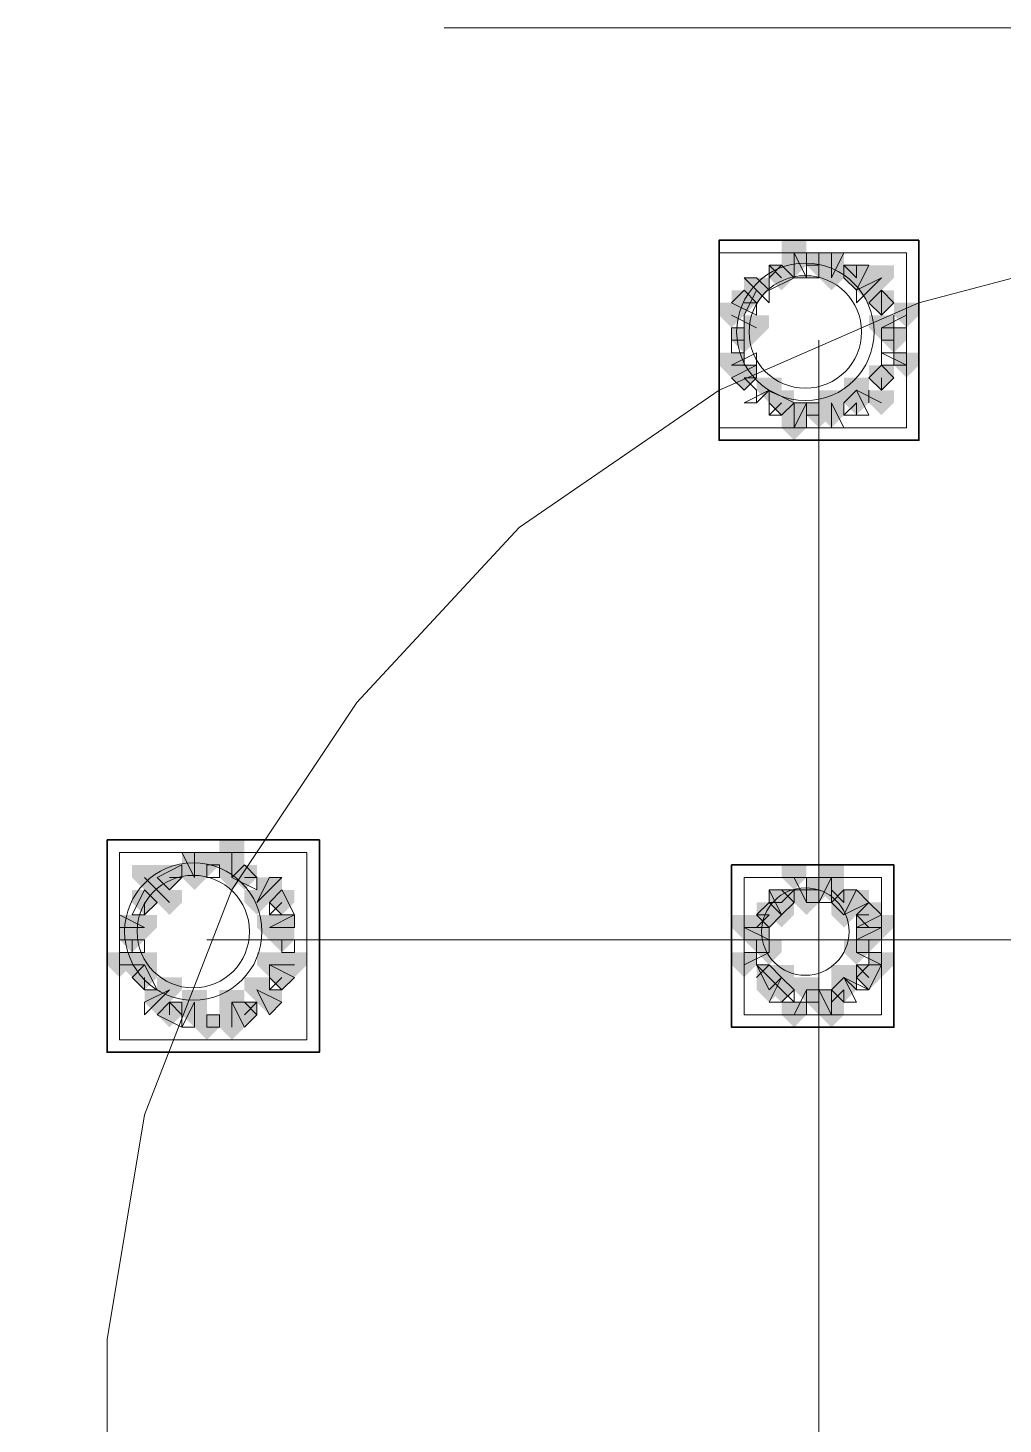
# Model space of a CAD drawing. Header units: millimetres. Extents: x 2315 to 4619, y 1334 to 1897.
# Drawn here: x 3731.68 to 3736.45, y 1554.84 to 1561.67 of the extents above; entities that cross this region are included whole.
import ezdxf

# ---------------------------------------------------------------- set-up
doc = ezdxf.new("R2010")
doc.units = ezdxf.units.MM
doc.linetypes.add('PDF_IMPORT', pattern=[1, 0.8, -0.2])
for name, color, linetype, true_color in [('PDF_10', 7, 'Continuous', 0x00b85c), ('PDF_AXIS', 7, 'Continuous', 0x00b85c), ('PDF_柱构件', 7, 'Continuous', 0x00b85c), ('PDF_转运站初步方案', 7, 'Continuous', 0x00b85c)]:
    doc.layers.add(name, color=color, linetype=linetype, true_color=true_color)
doc.layers.add('PDF_中心线层', color=1, linetype='Continuous')
doc.layers.add('PDF_粗实线层', color=7, linetype='Continuous')

msp = doc.modelspace()

# ---------------------------------------------------------------- hatches: boundary and pattern name
at = {"layer": 'PDF_10', "transparency": 33554559}
for points in [[(3735.5478, 1560.5703), (3735.4867, 1560.5703), (3735.4867, 1560.5093), (3735.5478, 1560.4482), (3735.6089, 1560.5093), (3735.6089, 1560.5703)], [(3735.5478, 1560.5703), (3735.4867, 1560.5703), (3735.4867, 1560.5093), (3735.5478, 1560.4482), (3735.6089, 1560.5093), (3735.6089, 1560.5703)], [(3735.3646, 1560.5093), (3735.3035, 1560.5093), (3735.3035, 1560.4482), (3735.3646, 1560.3871), (3735.4257, 1560.4482), (3735.4257, 1560.5093)], [(3735.3646, 1560.5093), (3735.3035, 1560.5093), (3735.3035, 1560.4482), (3735.3646, 1560.3871), (3735.4257, 1560.4482), (3735.4257, 1560.5093)], [(3735.7311, 1560.5093), (3735.67, 1560.5093), (3735.67, 1560.4482), (3735.7311, 1560.3871), (3735.7921, 1560.4482), (3735.7921, 1560.5093)], [(3735.7311, 1560.5093), (3735.67, 1560.5093), (3735.67, 1560.4482), (3735.7311, 1560.3871), (3735.7921, 1560.4482), (3735.7921, 1560.5093)], [(3735.1813, 1560.3871), (3735.1202, 1560.3871), (3735.1202, 1560.326), (3735.1813, 1560.2649), (3735.2424, 1560.326), (3735.2424, 1560.3871)], [(3735.1813, 1560.3871), (3735.1202, 1560.3871), (3735.1202, 1560.326), (3735.1813, 1560.2649), (3735.2424, 1560.326), (3735.2424, 1560.3871)], [(3735.8532, 1560.3871), (3735.7921, 1560.3871), (3735.7921, 1560.326), (3735.8532, 1560.2649), (3735.9143, 1560.326), (3735.9143, 1560.3871)], [(3735.8532, 1560.3871), (3735.7921, 1560.3871), (3735.7921, 1560.326), (3735.8532, 1560.2649), (3735.9143, 1560.326), (3735.9143, 1560.3871)], [(3735.8532, 1560.3871), (3735.7921, 1560.3871), (3735.7921, 1560.326), (3735.8532, 1560.2649), (3735.9143, 1560.326), (3735.9143, 1560.3871)], [(3735.1813, 1560.2039), (3735.1202, 1560.2039), (3735.1202, 1560.1428), (3735.1813, 1560.0817), (3735.2424, 1560.1428), (3735.2424, 1560.2039)], [(3735.1813, 1560.2039), (3735.1202, 1560.2039), (3735.1202, 1560.1428), (3735.1813, 1560.0817), (3735.2424, 1560.1428), (3735.2424, 1560.2039)], [(3735.9143, 1560.2039), (3735.8532, 1560.2039), (3735.8532, 1560.1428), (3735.9143, 1560.0817), (3735.9754, 1560.1428), (3735.9754, 1560.2039)], [(3735.9143, 1560.2039), (3735.8532, 1560.2039), (3735.8532, 1560.1428), (3735.9143, 1560.0817), (3735.9754, 1560.1428), (3735.9754, 1560.2039)], [(3735.1813, 1560.0206), (3735.1202, 1560.0206), (3735.1202, 1559.9595), (3735.1813, 1559.8985), (3735.2424, 1559.9595), (3735.2424, 1560.0206)], [(3735.1813, 1560.0206), (3735.1202, 1560.0206), (3735.1202, 1559.9595), (3735.1813, 1559.8985), (3735.2424, 1559.9595), (3735.2424, 1560.0206)], [(3735.8532, 1560.0206), (3735.7921, 1560.0206), (3735.7921, 1559.9595), (3735.8532, 1559.8985), (3735.9143, 1559.9595), (3735.9143, 1560.0206)], [(3735.8532, 1560.0206), (3735.7921, 1560.0206), (3735.7921, 1559.9595), (3735.8532, 1559.8985), (3735.9143, 1559.9595), (3735.9143, 1560.0206)], [(3735.8532, 1560.0206), (3735.7921, 1560.0206), (3735.7921, 1559.9595), (3735.8532, 1559.8985), (3735.9143, 1559.9595), (3735.9143, 1560.0206)], [(3735.3646, 1559.8985), (3735.3035, 1559.8985), (3735.3035, 1559.8374), (3735.3646, 1559.7763), (3735.4257, 1559.8374), (3735.4257, 1559.8985)], [(3735.3646, 1559.8985), (3735.3035, 1559.8985), (3735.3035, 1559.8374), (3735.3646, 1559.7763), (3735.4257, 1559.8374), (3735.4257, 1559.8985)], [(3735.5478, 1559.8374), (3735.4867, 1559.8374), (3735.4867, 1559.7763), (3735.5478, 1559.7152), (3735.6089, 1559.7763), (3735.6089, 1559.8374)], [(3735.5478, 1559.8374), (3735.4867, 1559.8374), (3735.4867, 1559.7763), (3735.5478, 1559.7152), (3735.6089, 1559.7763), (3735.6089, 1559.8374)], [(3735.7311, 1559.8985), (3735.67, 1559.8985), (3735.67, 1559.8374), (3735.7311, 1559.7763), (3735.7921, 1559.8374), (3735.7921, 1559.8985)], [(3735.7311, 1559.8985), (3735.67, 1559.8985), (3735.67, 1559.8374), (3735.7311, 1559.7763), (3735.7921, 1559.8374), (3735.7921, 1559.8985)], [(3732.5548, 1557.6385), (3732.4938, 1557.6385), (3732.4938, 1557.5774), (3732.5548, 1557.5163), (3732.6159, 1557.5774), (3732.6159, 1557.6385)], [(3732.5548, 1557.6385), (3732.4938, 1557.6385), (3732.4938, 1557.5774), (3732.5548, 1557.5163), (3732.6159, 1557.5774), (3732.6159, 1557.6385)], [(3732.3716, 1557.5774), (3732.3105, 1557.5774), (3732.3105, 1557.5163), (3732.3716, 1557.4552), (3732.4327, 1557.5163), (3732.4327, 1557.5774)], [(3732.3716, 1557.5774), (3732.3105, 1557.5774), (3732.3105, 1557.5163), (3732.3716, 1557.4552), (3732.4327, 1557.5163), (3732.4327, 1557.5774)], [(3732.3716, 1557.5774), (3732.3105, 1557.5774), (3732.3105, 1557.5163), (3732.3716, 1557.4552), (3732.4327, 1557.5163), (3732.4327, 1557.5774)], [(3732.7381, 1557.5774), (3732.677, 1557.5774), (3732.677, 1557.5163), (3732.7381, 1557.4552), (3732.7992, 1557.5163), (3732.7992, 1557.5774)], [(3732.7381, 1557.5774), (3732.677, 1557.5774), (3732.677, 1557.5163), (3732.7381, 1557.4552), (3732.7992, 1557.5163), (3732.7992, 1557.5774)], [(3735.5478, 1557.5163), (3735.4867, 1557.5163), (3735.4867, 1557.4552), (3735.5478, 1557.3941), (3735.6089, 1557.4552), (3735.6089, 1557.5163)], [(3735.5478, 1557.5163), (3735.4867, 1557.5163), (3735.4867, 1557.4552), (3735.5478, 1557.3941), (3735.6089, 1557.4552), (3735.6089, 1557.5163)], [(3732.2494, 1557.4552), (3732.1884, 1557.4552), (3732.1884, 1557.3941), (3732.2494, 1557.333), (3732.3105, 1557.3941), (3732.3105, 1557.4552)], [(3732.2494, 1557.4552), (3732.1884, 1557.4552), (3732.1884, 1557.3941), (3732.2494, 1557.333), (3732.3105, 1557.3941), (3732.3105, 1557.4552)], [(3732.9213, 1557.4552), (3732.8602, 1557.4552), (3732.8602, 1557.3941), (3732.9213, 1557.333), (3732.9824, 1557.3941), (3732.9824, 1557.4552)], [(3732.9213, 1557.4552), (3732.8602, 1557.4552), (3732.8602, 1557.3941), (3732.9213, 1557.333), (3732.9824, 1557.3941), (3732.9824, 1557.4552)], [(3735.3646, 1557.4552), (3735.3035, 1557.4552), (3735.3035, 1557.3941), (3735.3646, 1557.333), (3735.4257, 1557.3941), (3735.4257, 1557.4552)], [(3735.3646, 1557.4552), (3735.3035, 1557.4552), (3735.3035, 1557.3941), (3735.3646, 1557.333), (3735.4257, 1557.3941), (3735.4257, 1557.4552)], [(3735.67, 1557.4552), (3735.6089, 1557.4552), (3735.6089, 1557.3941), (3735.67, 1557.333), (3735.7311, 1557.3941), (3735.7311, 1557.4552)], [(3735.67, 1557.4552), (3735.6089, 1557.4552), (3735.6089, 1557.3941), (3735.67, 1557.333), (3735.7311, 1557.3941), (3735.7311, 1557.4552)], [(3735.3035, 1557.3941), (3735.2424, 1557.3941), (3735.2424, 1557.333), (3735.3035, 1557.272), (3735.3646, 1557.333), (3735.3646, 1557.3941)], [(3735.3035, 1557.3941), (3735.2424, 1557.3941), (3735.2424, 1557.333), (3735.3035, 1557.272), (3735.3646, 1557.333), (3735.3646, 1557.3941)], [(3735.7921, 1557.3941), (3735.7311, 1557.3941), (3735.7311, 1557.333), (3735.7921, 1557.272), (3735.8532, 1557.333), (3735.8532, 1557.3941)], [(3735.7921, 1557.3941), (3735.7311, 1557.3941), (3735.7311, 1557.333), (3735.7921, 1557.272), (3735.8532, 1557.333), (3735.8532, 1557.3941)], [(3732.1884, 1557.272), (3732.1273, 1557.272), (3732.1273, 1557.2109), (3732.1884, 1557.1498), (3732.2494, 1557.2109), (3732.2494, 1557.272)], [(3732.1884, 1557.272), (3732.1273, 1557.272), (3732.1273, 1557.2109), (3732.1884, 1557.1498), (3732.2494, 1557.2109), (3732.2494, 1557.272)], [(3732.9213, 1557.272), (3732.8602, 1557.272), (3732.8602, 1557.2109), (3732.9213, 1557.1498), (3732.9824, 1557.2109), (3732.9824, 1557.272)], [(3732.9213, 1557.272), (3732.8602, 1557.272), (3732.8602, 1557.2109), (3732.9213, 1557.1498), (3732.9824, 1557.2109), (3732.9824, 1557.272)], [(3735.2424, 1557.272), (3735.1813, 1557.272), (3735.1813, 1557.2109), (3735.2424, 1557.1498), (3735.3035, 1557.2109), (3735.3035, 1557.272)], [(3735.2424, 1557.272), (3735.1813, 1557.272), (3735.1813, 1557.2109), (3735.2424, 1557.1498), (3735.3035, 1557.2109), (3735.3035, 1557.272)], [(3735.7921, 1557.272), (3735.7311, 1557.272), (3735.7311, 1557.2109), (3735.7921, 1557.1498), (3735.8532, 1557.2109), (3735.8532, 1557.272)], [(3735.7921, 1557.272), (3735.7311, 1557.272), (3735.7311, 1557.2109), (3735.7921, 1557.1498), (3735.8532, 1557.2109), (3735.8532, 1557.272)], [(3732.2494, 1557.0887), (3732.1884, 1557.0887), (3732.1884, 1557.0276), (3732.2494, 1556.9666), (3732.3105, 1557.0276), (3732.3105, 1557.0887)], [(3732.2494, 1557.0887), (3732.1884, 1557.0887), (3732.1884, 1557.0276), (3732.2494, 1556.9666), (3732.3105, 1557.0276), (3732.3105, 1557.0887)], [(3732.9213, 1557.0887), (3732.8602, 1557.0887), (3732.8602, 1557.0276), (3732.9213, 1556.9666), (3732.9824, 1557.0276), (3732.9824, 1557.0887)], [(3732.9213, 1557.0887), (3732.8602, 1557.0887), (3732.8602, 1557.0276), (3732.9213, 1556.9666), (3732.9824, 1557.0276), (3732.9824, 1557.0887)], [(3735.3035, 1557.0887), (3735.2424, 1557.0887), (3735.2424, 1557.0276), (3735.3035, 1556.9666), (3735.3646, 1557.0276), (3735.3646, 1557.0887)], [(3735.3035, 1557.0887), (3735.2424, 1557.0887), (3735.2424, 1557.0276), (3735.3035, 1556.9666), (3735.3646, 1557.0276), (3735.3646, 1557.0887)], [(3735.7921, 1557.0887), (3735.7311, 1557.0887), (3735.7311, 1557.0276), (3735.7921, 1556.9666), (3735.8532, 1557.0276), (3735.8532, 1557.0887)], [(3735.7921, 1557.0887), (3735.7311, 1557.0887), (3735.7311, 1557.0276), (3735.7921, 1556.9666), (3735.8532, 1557.0276), (3735.8532, 1557.0887)], [(3735.3646, 1557.0276), (3735.3035, 1557.0276), (3735.3035, 1556.9666), (3735.3646, 1556.9055), (3735.4257, 1556.9666), (3735.4257, 1557.0276)], [(3735.3646, 1557.0276), (3735.3035, 1557.0276), (3735.3035, 1556.9666), (3735.3646, 1556.9055), (3735.4257, 1556.9666), (3735.4257, 1557.0276)], [(3735.5478, 1556.9666), (3735.4867, 1556.9666), (3735.4867, 1556.9055), (3735.5478, 1556.8444), (3735.6089, 1556.9055), (3735.6089, 1556.9666)], [(3735.5478, 1556.9666), (3735.4867, 1556.9666), (3735.4867, 1556.9055), (3735.5478, 1556.8444), (3735.6089, 1556.9055), (3735.6089, 1556.9666)], [(3735.67, 1557.0276), (3735.6089, 1557.0276), (3735.6089, 1556.9666), (3735.67, 1556.9055), (3735.7311, 1556.9666), (3735.7311, 1557.0276)], [(3735.67, 1557.0276), (3735.6089, 1557.0276), (3735.6089, 1556.9666), (3735.67, 1556.9055), (3735.7311, 1556.9666), (3735.7311, 1557.0276)], [(3732.3716, 1556.9055), (3732.3105, 1556.9055), (3732.3105, 1556.8444), (3732.3716, 1556.7833), (3732.4327, 1556.8444), (3732.4327, 1556.9055)], [(3732.3716, 1556.9055), (3732.3105, 1556.9055), (3732.3105, 1556.8444), (3732.3716, 1556.7833), (3732.4327, 1556.8444), (3732.4327, 1556.9055)], [(3732.7381, 1556.9055), (3732.677, 1556.9055), (3732.677, 1556.8444), (3732.7381, 1556.7833), (3732.7992, 1556.8444), (3732.7992, 1556.9055)], [(3732.7381, 1556.9055), (3732.677, 1556.9055), (3732.677, 1556.8444), (3732.7381, 1556.7833), (3732.7992, 1556.8444), (3732.7992, 1556.9055)], [(3732.5548, 1556.8444), (3732.4938, 1556.8444), (3732.4938, 1556.7833), (3732.5548, 1556.7222), (3732.6159, 1556.7833), (3732.6159, 1556.8444)], [(3732.5548, 1556.8444), (3732.4938, 1556.8444), (3732.4938, 1556.7833), (3732.5548, 1556.7222), (3732.6159, 1556.7833), (3732.6159, 1556.8444)]]:
    msp.add_hatch(color=6, dxfattribs=at).paths.add_polyline_path(points)
at = {"layer": 'PDF_柱构件', "transparency": 33554559}
for points in [[(3735.4257, 1560.6314), (3735.3646, 1560.6314), (3735.3646, 1560.5703), (3735.4257, 1560.5093), (3735.4867, 1560.5703), (3735.4867, 1560.6314)], [(3735.4257, 1560.5703), (3735.3646, 1560.5703), (3735.3646, 1560.5093), (3735.4257, 1560.4482), (3735.4867, 1560.5093), (3735.4867, 1560.5703)], [(3735.6089, 1560.5703), (3735.5478, 1560.5703), (3735.5478, 1560.5093), (3735.6089, 1560.4482), (3735.67, 1560.5093), (3735.67, 1560.5703)], [(3735.2424, 1560.4482), (3735.1813, 1560.4482), (3735.1813, 1560.3871), (3735.2424, 1560.326), (3735.3035, 1560.3871), (3735.3035, 1560.4482)], [(3735.6089, 1560.5093), (3735.5478, 1560.5093), (3735.5478, 1560.4482), (3735.6089, 1560.3871), (3735.67, 1560.4482), (3735.67, 1560.5093)], [(3735.7921, 1560.4482), (3735.7311, 1560.4482), (3735.7311, 1560.3871), (3735.7921, 1560.326), (3735.8532, 1560.3871), (3735.8532, 1560.4482)], [(3735.8532, 1560.5093), (3735.7921, 1560.5093), (3735.7921, 1560.4482), (3735.8532, 1560.3871), (3735.9143, 1560.4482), (3735.9143, 1560.5093)], [(3735.1202, 1560.326), (3735.0592, 1560.326), (3735.0592, 1560.2649), (3735.1202, 1560.2039), (3735.1813, 1560.2649), (3735.1813, 1560.326)], [(3735.9754, 1560.326), (3735.9143, 1560.326), (3735.9143, 1560.2649), (3735.9754, 1560.2039), (3736.0365, 1560.2649), (3736.0365, 1560.326)], [(3735.2424, 1560.2649), (3735.1813, 1560.2649), (3735.1813, 1560.2039), (3735.2424, 1560.1428), (3735.3035, 1560.2039), (3735.3035, 1560.2649)], [(3735.8532, 1560.2649), (3735.7921, 1560.2649), (3735.7921, 1560.2039), (3735.8532, 1560.1428), (3735.9143, 1560.2039), (3735.9143, 1560.2649)], [(3735.1202, 1560.0817), (3735.0592, 1560.0817), (3735.0592, 1560.0206), (3735.1202, 1559.9595), (3735.1813, 1560.0206), (3735.1813, 1560.0817)], [(3735.9754, 1560.0817), (3735.9143, 1560.0817), (3735.9143, 1560.0206), (3735.9754, 1559.9595), (3736.0365, 1560.0206), (3736.0365, 1560.0817)], [(3735.3035, 1559.9595), (3735.2424, 1559.9595), (3735.2424, 1559.8985), (3735.3035, 1559.8374), (3735.3646, 1559.8985), (3735.3646, 1559.9595)], [(3735.7311, 1559.9595), (3735.67, 1559.9595), (3735.67, 1559.8985), (3735.7311, 1559.8374), (3735.7921, 1559.8985), (3735.7921, 1559.9595)], [(3735.4257, 1559.8374), (3735.3646, 1559.8374), (3735.3646, 1559.7763), (3735.4257, 1559.7152), (3735.4867, 1559.7763), (3735.4867, 1559.8374)], [(3735.6089, 1559.8985), (3735.5478, 1559.8985), (3735.5478, 1559.8374), (3735.6089, 1559.7763), (3735.67, 1559.8374), (3735.67, 1559.8985)], [(3735.6089, 1559.8374), (3735.5478, 1559.8374), (3735.5478, 1559.7763), (3735.6089, 1559.7152), (3735.67, 1559.7763), (3735.67, 1559.8374)], [(3735.8532, 1559.8985), (3735.7921, 1559.8985), (3735.7921, 1559.8374), (3735.8532, 1559.7763), (3735.9143, 1559.8374), (3735.9143, 1559.8985)], [(3735.4257, 1559.7763), (3735.3646, 1559.7763), (3735.3646, 1559.7152), (3735.4257, 1559.6541), (3735.4867, 1559.7152), (3735.4867, 1559.7763)], [(3732.677, 1557.6995), (3732.6159, 1557.6995), (3732.6159, 1557.6385), (3732.677, 1557.5774), (3732.7381, 1557.6385), (3732.7381, 1557.6995)], [(3732.4938, 1557.6385), (3732.4327, 1557.6385), (3732.4327, 1557.5774), (3732.4938, 1557.5163), (3732.5548, 1557.5774), (3732.5548, 1557.6385)], [(3732.677, 1557.6385), (3732.6159, 1557.6385), (3732.6159, 1557.5774), (3732.677, 1557.5163), (3732.7381, 1557.5774), (3732.7381, 1557.6385)], [(3732.2494, 1557.5774), (3732.1884, 1557.5774), (3732.1884, 1557.5163), (3732.2494, 1557.4552), (3732.3105, 1557.5163), (3732.3105, 1557.5774)], [(3732.3105, 1557.5163), (3732.2494, 1557.5163), (3732.2494, 1557.4552), (3732.3105, 1557.3941), (3732.3716, 1557.4552), (3732.3716, 1557.5163)], [(3732.4938, 1557.5774), (3732.4327, 1557.5774), (3732.4327, 1557.5163), (3732.4938, 1557.4552), (3732.5548, 1557.5163), (3732.5548, 1557.5774)], [(3732.677, 1557.5774), (3732.6159, 1557.5774), (3732.6159, 1557.5163), (3732.677, 1557.4552), (3732.7381, 1557.5163), (3732.7381, 1557.5774)], [(3732.8602, 1557.5163), (3732.7992, 1557.5163), (3732.7992, 1557.4552), (3732.8602, 1557.3941), (3732.9213, 1557.4552), (3732.9213, 1557.5163)], [(3735.4257, 1557.5774), (3735.3646, 1557.5774), (3735.3646, 1557.5163), (3735.4257, 1557.4552), (3735.4867, 1557.5163), (3735.4867, 1557.5774)], [(3735.6089, 1557.5774), (3735.5478, 1557.5774), (3735.5478, 1557.5163), (3735.6089, 1557.4552), (3735.67, 1557.5163), (3735.67, 1557.5774)], [(3735.6089, 1557.5163), (3735.5478, 1557.5163), (3735.5478, 1557.4552), (3735.6089, 1557.3941), (3735.67, 1557.4552), (3735.67, 1557.5163)], [(3732.3716, 1557.4552), (3732.3105, 1557.4552), (3732.3105, 1557.3941), (3732.3716, 1557.333), (3732.4327, 1557.3941), (3732.4327, 1557.4552)], [(3732.7992, 1557.4552), (3732.7381, 1557.4552), (3732.7381, 1557.3941), (3732.7992, 1557.333), (3732.8602, 1557.3941), (3732.8602, 1557.4552)], [(3735.4867, 1557.4552), (3735.4257, 1557.4552), (3735.4257, 1557.3941), (3735.4867, 1557.333), (3735.5478, 1557.3941), (3735.5478, 1557.4552)], [(3735.7311, 1557.4552), (3735.67, 1557.4552), (3735.67, 1557.3941), (3735.7311, 1557.333), (3735.7921, 1557.3941), (3735.7921, 1557.4552)], [(3735.3646, 1557.3941), (3735.3035, 1557.3941), (3735.3035, 1557.333), (3735.3646, 1557.272), (3735.4257, 1557.333), (3735.4257, 1557.3941)], [(3735.67, 1557.3941), (3735.6089, 1557.3941), (3735.6089, 1557.333), (3735.67, 1557.272), (3735.7311, 1557.333), (3735.7311, 1557.3941)], [(3732.1884, 1557.333), (3732.1273, 1557.333), (3732.1273, 1557.272), (3732.1884, 1557.2109), (3732.2494, 1557.272), (3732.2494, 1557.333)], [(3732.2494, 1557.333), (3732.1884, 1557.333), (3732.1884, 1557.272), (3732.2494, 1557.2109), (3732.3105, 1557.272), (3732.3105, 1557.333)], [(3732.8602, 1557.333), (3732.7992, 1557.333), (3732.7992, 1557.272), (3732.8602, 1557.2109), (3732.9213, 1557.272), (3732.9213, 1557.333)], [(3732.9213, 1557.333), (3732.8602, 1557.333), (3732.8602, 1557.272), (3732.9213, 1557.2109), (3732.9824, 1557.272), (3732.9824, 1557.333)], [(3735.1813, 1557.333), (3735.1202, 1557.333), (3735.1202, 1557.272), (3735.1813, 1557.2109), (3735.2424, 1557.272), (3735.2424, 1557.333)], [(3735.2424, 1557.333), (3735.1813, 1557.333), (3735.1813, 1557.272), (3735.2424, 1557.2109), (3735.3035, 1557.272), (3735.3035, 1557.333)], [(3735.7921, 1557.333), (3735.7311, 1557.333), (3735.7311, 1557.272), (3735.7921, 1557.2109), (3735.8532, 1557.272), (3735.8532, 1557.333)], [(3735.8532, 1557.333), (3735.7921, 1557.333), (3735.7921, 1557.272), (3735.8532, 1557.2109), (3735.9143, 1557.272), (3735.9143, 1557.333)], [(3735.3035, 1557.2109), (3735.2424, 1557.2109), (3735.2424, 1557.1498), (3735.3035, 1557.0887), (3735.3646, 1557.1498), (3735.3646, 1557.2109)], [(3735.7311, 1557.2109), (3735.67, 1557.2109), (3735.67, 1557.1498), (3735.7311, 1557.0887), (3735.7921, 1557.1498), (3735.7921, 1557.2109)], [(3732.1273, 1557.1498), (3732.0662, 1557.1498), (3732.0662, 1557.0887), (3732.1273, 1557.0276), (3732.1884, 1557.0887), (3732.1884, 1557.1498)], [(3732.1884, 1557.1498), (3732.1273, 1557.1498), (3732.1273, 1557.0887), (3732.1884, 1557.0276), (3732.2494, 1557.0887), (3732.2494, 1557.1498)], [(3732.2494, 1557.1498), (3732.1884, 1557.1498), (3732.1884, 1557.0887), (3732.2494, 1557.0276), (3732.3105, 1557.0887), (3732.3105, 1557.1498)], [(3732.8602, 1557.1498), (3732.7992, 1557.1498), (3732.7992, 1557.0887), (3732.8602, 1557.0276), (3732.9213, 1557.0887), (3732.9213, 1557.1498)], [(3732.9213, 1557.1498), (3732.8602, 1557.1498), (3732.8602, 1557.0887), (3732.9213, 1557.0276), (3732.9824, 1557.0887), (3732.9824, 1557.1498)], [(3732.9824, 1557.1498), (3732.9213, 1557.1498), (3732.9213, 1557.0887), (3732.9824, 1557.0276), (3733.0435, 1557.0887), (3733.0435, 1557.1498)], [(3735.1813, 1557.1498), (3735.1202, 1557.1498), (3735.1202, 1557.0887), (3735.1813, 1557.0276), (3735.2424, 1557.0887), (3735.2424, 1557.1498)], [(3735.8532, 1557.1498), (3735.7921, 1557.1498), (3735.7921, 1557.0887), (3735.8532, 1557.0276), (3735.9143, 1557.0887), (3735.9143, 1557.1498)], [(3735.3646, 1557.0887), (3735.3035, 1557.0887), (3735.3035, 1557.0276), (3735.3646, 1556.9666), (3735.4257, 1557.0276), (3735.4257, 1557.0887)], [(3735.67, 1557.0887), (3735.6089, 1557.0887), (3735.6089, 1557.0276), (3735.67, 1556.9666), (3735.7311, 1557.0276), (3735.7311, 1557.0887)], [(3732.3105, 1556.9666), (3732.2494, 1556.9666), (3732.2494, 1556.9055), (3732.3105, 1556.8444), (3732.3716, 1556.9055), (3732.3716, 1556.9666)], [(3732.3716, 1557.0276), (3732.3105, 1557.0276), (3732.3105, 1556.9666), (3732.3716, 1556.9055), (3732.4327, 1556.9666), (3732.4327, 1557.0276)], [(3732.4938, 1556.9666), (3732.4327, 1556.9666), (3732.4327, 1556.9055), (3732.4938, 1556.8444), (3732.5548, 1556.9055), (3732.5548, 1556.9666)], [(3732.677, 1556.9666), (3732.6159, 1556.9666), (3732.6159, 1556.9055), (3732.677, 1556.8444), (3732.7381, 1556.9055), (3732.7381, 1556.9666)], [(3732.7992, 1557.0276), (3732.7381, 1557.0276), (3732.7381, 1556.9666), (3732.7992, 1556.9055), (3732.8602, 1556.9666), (3732.8602, 1557.0276)], [(3732.8602, 1556.9666), (3732.7992, 1556.9666), (3732.7992, 1556.9055), (3732.8602, 1556.8444), (3732.9213, 1556.9055), (3732.9213, 1556.9666)], [(3735.3035, 1557.0276), (3735.2424, 1557.0276), (3735.2424, 1556.9666), (3735.3035, 1556.9055), (3735.3646, 1556.9666), (3735.3646, 1557.0276)], [(3735.4867, 1557.0276), (3735.4257, 1557.0276), (3735.4257, 1556.9666), (3735.4867, 1556.9055), (3735.5478, 1556.9666), (3735.5478, 1557.0276)], [(3735.6089, 1556.9666), (3735.5478, 1556.9666), (3735.5478, 1556.9055), (3735.6089, 1556.8444), (3735.67, 1556.9055), (3735.67, 1556.9666)], [(3732.4938, 1556.9055), (3732.4327, 1556.9055), (3732.4327, 1556.8444), (3732.4938, 1556.7833), (3732.5548, 1556.8444), (3732.5548, 1556.9055)], [(3732.677, 1556.9055), (3732.6159, 1556.9055), (3732.6159, 1556.8444), (3732.677, 1556.7833), (3732.7381, 1556.8444), (3732.7381, 1556.9055)], [(3735.4257, 1556.9055), (3735.3646, 1556.9055), (3735.3646, 1556.8444), (3735.4257, 1556.7833), (3735.4867, 1556.8444), (3735.4867, 1556.9055)], [(3735.6089, 1556.9055), (3735.5478, 1556.9055), (3735.5478, 1556.8444), (3735.6089, 1556.7833), (3735.67, 1556.8444), (3735.67, 1556.9055)], [(3732.677, 1556.8444), (3732.6159, 1556.8444), (3732.6159, 1556.7833), (3732.677, 1556.7222), (3732.7381, 1556.7833), (3732.7381, 1556.8444)]]:
    msp.add_hatch(color=6, dxfattribs=at).paths.add_polyline_path(points)
at = {"layer": 'PDF_转运站初步方案', "transparency": 33554559}
for points in [[(3735.5478, 1560.5703), (3735.4867, 1560.5703), (3735.4867, 1560.5093), (3735.5478, 1560.4482), (3735.6089, 1560.5093), (3735.6089, 1560.5703)], [(3735.5478, 1560.5703), (3735.4867, 1560.5703), (3735.4867, 1560.5093), (3735.5478, 1560.4482), (3735.6089, 1560.5093), (3735.6089, 1560.5703)], [(3735.3646, 1560.5093), (3735.3035, 1560.5093), (3735.3035, 1560.4482), (3735.3646, 1560.3871), (3735.4257, 1560.4482), (3735.4257, 1560.5093)], [(3735.3646, 1560.5093), (3735.3035, 1560.5093), (3735.3035, 1560.4482), (3735.3646, 1560.3871), (3735.4257, 1560.4482), (3735.4257, 1560.5093)], [(3735.7311, 1560.5093), (3735.67, 1560.5093), (3735.67, 1560.4482), (3735.7311, 1560.3871), (3735.7921, 1560.4482), (3735.7921, 1560.5093)], [(3735.7311, 1560.5093), (3735.67, 1560.5093), (3735.67, 1560.4482), (3735.7311, 1560.3871), (3735.7921, 1560.4482), (3735.7921, 1560.5093)], [(3735.1813, 1560.3871), (3735.1202, 1560.3871), (3735.1202, 1560.326), (3735.1813, 1560.2649), (3735.2424, 1560.326), (3735.2424, 1560.3871)], [(3735.1813, 1560.3871), (3735.1202, 1560.3871), (3735.1202, 1560.326), (3735.1813, 1560.2649), (3735.2424, 1560.326), (3735.2424, 1560.3871)], [(3735.8532, 1560.3871), (3735.7921, 1560.3871), (3735.7921, 1560.326), (3735.8532, 1560.2649), (3735.9143, 1560.326), (3735.9143, 1560.3871)], [(3735.8532, 1560.3871), (3735.7921, 1560.3871), (3735.7921, 1560.326), (3735.8532, 1560.2649), (3735.9143, 1560.326), (3735.9143, 1560.3871)], [(3735.1813, 1560.2039), (3735.1202, 1560.2039), (3735.1202, 1560.1428), (3735.1813, 1560.0817), (3735.2424, 1560.1428), (3735.2424, 1560.2039)], [(3735.1813, 1560.2039), (3735.1202, 1560.2039), (3735.1202, 1560.1428), (3735.1813, 1560.0817), (3735.2424, 1560.1428), (3735.2424, 1560.2039)], [(3735.9143, 1560.2039), (3735.8532, 1560.2039), (3735.8532, 1560.1428), (3735.9143, 1560.0817), (3735.9754, 1560.1428), (3735.9754, 1560.2039)], [(3735.9143, 1560.2039), (3735.8532, 1560.2039), (3735.8532, 1560.1428), (3735.9143, 1560.0817), (3735.9754, 1560.1428), (3735.9754, 1560.2039)], [(3735.1813, 1560.0206), (3735.1202, 1560.0206), (3735.1202, 1559.9595), (3735.1813, 1559.8985), (3735.2424, 1559.9595), (3735.2424, 1560.0206)], [(3735.1813, 1560.0206), (3735.1202, 1560.0206), (3735.1202, 1559.9595), (3735.1813, 1559.8985), (3735.2424, 1559.9595), (3735.2424, 1560.0206)], [(3735.8532, 1560.0206), (3735.7921, 1560.0206), (3735.7921, 1559.9595), (3735.8532, 1559.8985), (3735.9143, 1559.9595), (3735.9143, 1560.0206)], [(3735.8532, 1560.0206), (3735.7921, 1560.0206), (3735.7921, 1559.9595), (3735.8532, 1559.8985), (3735.9143, 1559.9595), (3735.9143, 1560.0206)], [(3735.3646, 1559.8985), (3735.3035, 1559.8985), (3735.3035, 1559.8374), (3735.3646, 1559.7763), (3735.4257, 1559.8374), (3735.4257, 1559.8985)], [(3735.3646, 1559.8985), (3735.3035, 1559.8985), (3735.3035, 1559.8374), (3735.3646, 1559.7763), (3735.4257, 1559.8374), (3735.4257, 1559.8985)], [(3735.5478, 1559.8374), (3735.4867, 1559.8374), (3735.4867, 1559.7763), (3735.5478, 1559.7152), (3735.6089, 1559.7763), (3735.6089, 1559.8374)], [(3735.5478, 1559.8374), (3735.4867, 1559.8374), (3735.4867, 1559.7763), (3735.5478, 1559.7152), (3735.6089, 1559.7763), (3735.6089, 1559.8374)], [(3735.7311, 1559.8985), (3735.67, 1559.8985), (3735.67, 1559.8374), (3735.7311, 1559.7763), (3735.7921, 1559.8374), (3735.7921, 1559.8985)], [(3735.7311, 1559.8985), (3735.67, 1559.8985), (3735.67, 1559.8374), (3735.7311, 1559.7763), (3735.7921, 1559.8374), (3735.7921, 1559.8985)], [(3732.5548, 1557.6385), (3732.4938, 1557.6385), (3732.4938, 1557.5774), (3732.5548, 1557.5163), (3732.6159, 1557.5774), (3732.6159, 1557.6385)], [(3732.5548, 1557.6385), (3732.4938, 1557.6385), (3732.4938, 1557.5774), (3732.5548, 1557.5163), (3732.6159, 1557.5774), (3732.6159, 1557.6385)], [(3732.3716, 1557.5774), (3732.3105, 1557.5774), (3732.3105, 1557.5163), (3732.3716, 1557.4552), (3732.4327, 1557.5163), (3732.4327, 1557.5774)], [(3732.3716, 1557.5774), (3732.3105, 1557.5774), (3732.3105, 1557.5163), (3732.3716, 1557.4552), (3732.4327, 1557.5163), (3732.4327, 1557.5774)], [(3732.7381, 1557.5774), (3732.677, 1557.5774), (3732.677, 1557.5163), (3732.7381, 1557.4552), (3732.7992, 1557.5163), (3732.7992, 1557.5774)], [(3732.7381, 1557.5774), (3732.677, 1557.5774), (3732.677, 1557.5163), (3732.7381, 1557.4552), (3732.7992, 1557.5163), (3732.7992, 1557.5774)], [(3735.5478, 1557.5163), (3735.4867, 1557.5163), (3735.4867, 1557.4552), (3735.5478, 1557.3941), (3735.6089, 1557.4552), (3735.6089, 1557.5163)], [(3735.5478, 1557.5163), (3735.4867, 1557.5163), (3735.4867, 1557.4552), (3735.5478, 1557.3941), (3735.6089, 1557.4552), (3735.6089, 1557.5163)], [(3732.2494, 1557.4552), (3732.1884, 1557.4552), (3732.1884, 1557.3941), (3732.2494, 1557.333), (3732.3105, 1557.3941), (3732.3105, 1557.4552)], [(3732.2494, 1557.4552), (3732.1884, 1557.4552), (3732.1884, 1557.3941), (3732.2494, 1557.333), (3732.3105, 1557.3941), (3732.3105, 1557.4552)], [(3732.9213, 1557.4552), (3732.8602, 1557.4552), (3732.8602, 1557.3941), (3732.9213, 1557.333), (3732.9824, 1557.3941), (3732.9824, 1557.4552)], [(3732.9213, 1557.4552), (3732.8602, 1557.4552), (3732.8602, 1557.3941), (3732.9213, 1557.333), (3732.9824, 1557.3941), (3732.9824, 1557.4552)], [(3735.3646, 1557.4552), (3735.3035, 1557.4552), (3735.3035, 1557.3941), (3735.3646, 1557.333), (3735.4257, 1557.3941), (3735.4257, 1557.4552)], [(3735.3646, 1557.4552), (3735.3035, 1557.4552), (3735.3035, 1557.3941), (3735.3646, 1557.333), (3735.4257, 1557.3941), (3735.4257, 1557.4552)], [(3735.67, 1557.4552), (3735.6089, 1557.4552), (3735.6089, 1557.3941), (3735.67, 1557.333), (3735.7311, 1557.3941), (3735.7311, 1557.4552)], [(3735.67, 1557.4552), (3735.6089, 1557.4552), (3735.6089, 1557.3941), (3735.67, 1557.333), (3735.7311, 1557.3941), (3735.7311, 1557.4552)], [(3735.3035, 1557.3941), (3735.2424, 1557.3941), (3735.2424, 1557.333), (3735.3035, 1557.272), (3735.3646, 1557.333), (3735.3646, 1557.3941)], [(3735.3035, 1557.3941), (3735.2424, 1557.3941), (3735.2424, 1557.333), (3735.3035, 1557.272), (3735.3646, 1557.333), (3735.3646, 1557.3941)], [(3735.7921, 1557.3941), (3735.7311, 1557.3941), (3735.7311, 1557.333), (3735.7921, 1557.272), (3735.8532, 1557.333), (3735.8532, 1557.3941)], [(3735.7921, 1557.3941), (3735.7311, 1557.3941), (3735.7311, 1557.333), (3735.7921, 1557.272), (3735.8532, 1557.333), (3735.8532, 1557.3941)], [(3732.1884, 1557.272), (3732.1273, 1557.272), (3732.1273, 1557.2109), (3732.1884, 1557.1498), (3732.2494, 1557.2109), (3732.2494, 1557.272)], [(3732.1884, 1557.272), (3732.1273, 1557.272), (3732.1273, 1557.2109), (3732.1884, 1557.1498), (3732.2494, 1557.2109), (3732.2494, 1557.272)], [(3732.9213, 1557.272), (3732.8602, 1557.272), (3732.8602, 1557.2109), (3732.9213, 1557.1498), (3732.9824, 1557.2109), (3732.9824, 1557.272)], [(3732.9213, 1557.272), (3732.8602, 1557.272), (3732.8602, 1557.2109), (3732.9213, 1557.1498), (3732.9824, 1557.2109), (3732.9824, 1557.272)], [(3735.2424, 1557.272), (3735.1813, 1557.272), (3735.1813, 1557.2109), (3735.2424, 1557.1498), (3735.3035, 1557.2109), (3735.3035, 1557.272)], [(3735.2424, 1557.272), (3735.1813, 1557.272), (3735.1813, 1557.2109), (3735.2424, 1557.1498), (3735.3035, 1557.2109), (3735.3035, 1557.272)], [(3735.7921, 1557.272), (3735.7311, 1557.272), (3735.7311, 1557.2109), (3735.7921, 1557.1498), (3735.8532, 1557.2109), (3735.8532, 1557.272)], [(3735.7921, 1557.272), (3735.7311, 1557.272), (3735.7311, 1557.2109), (3735.7921, 1557.1498), (3735.8532, 1557.2109), (3735.8532, 1557.272)], [(3732.2494, 1557.0887), (3732.1884, 1557.0887), (3732.1884, 1557.0276), (3732.2494, 1556.9666), (3732.3105, 1557.0276), (3732.3105, 1557.0887)], [(3732.2494, 1557.0887), (3732.1884, 1557.0887), (3732.1884, 1557.0276), (3732.2494, 1556.9666), (3732.3105, 1557.0276), (3732.3105, 1557.0887)], [(3732.9213, 1557.0887), (3732.8602, 1557.0887), (3732.8602, 1557.0276), (3732.9213, 1556.9666), (3732.9824, 1557.0276), (3732.9824, 1557.0887)], [(3732.9213, 1557.0887), (3732.8602, 1557.0887), (3732.8602, 1557.0276), (3732.9213, 1556.9666), (3732.9824, 1557.0276), (3732.9824, 1557.0887)], [(3735.3035, 1557.0887), (3735.2424, 1557.0887), (3735.2424, 1557.0276), (3735.3035, 1556.9666), (3735.3646, 1557.0276), (3735.3646, 1557.0887)], [(3735.3035, 1557.0887), (3735.2424, 1557.0887), (3735.2424, 1557.0276), (3735.3035, 1556.9666), (3735.3646, 1557.0276), (3735.3646, 1557.0887)], [(3735.7921, 1557.0887), (3735.7311, 1557.0887), (3735.7311, 1557.0276), (3735.7921, 1556.9666), (3735.8532, 1557.0276), (3735.8532, 1557.0887)], [(3735.7921, 1557.0887), (3735.7311, 1557.0887), (3735.7311, 1557.0276), (3735.7921, 1556.9666), (3735.8532, 1557.0276), (3735.8532, 1557.0887)], [(3735.3646, 1557.0276), (3735.3035, 1557.0276), (3735.3035, 1556.9666), (3735.3646, 1556.9055), (3735.4257, 1556.9666), (3735.4257, 1557.0276)], [(3735.3646, 1557.0276), (3735.3035, 1557.0276), (3735.3035, 1556.9666), (3735.3646, 1556.9055), (3735.4257, 1556.9666), (3735.4257, 1557.0276)], [(3735.5478, 1556.9666), (3735.4867, 1556.9666), (3735.4867, 1556.9055), (3735.5478, 1556.8444), (3735.6089, 1556.9055), (3735.6089, 1556.9666)], [(3735.5478, 1556.9666), (3735.4867, 1556.9666), (3735.4867, 1556.9055), (3735.5478, 1556.8444), (3735.6089, 1556.9055), (3735.6089, 1556.9666)], [(3735.67, 1557.0276), (3735.6089, 1557.0276), (3735.6089, 1556.9666), (3735.67, 1556.9055), (3735.7311, 1556.9666), (3735.7311, 1557.0276)], [(3735.67, 1557.0276), (3735.6089, 1557.0276), (3735.6089, 1556.9666), (3735.67, 1556.9055), (3735.7311, 1556.9666), (3735.7311, 1557.0276)], [(3732.3716, 1556.9055), (3732.3105, 1556.9055), (3732.3105, 1556.8444), (3732.3716, 1556.7833), (3732.4327, 1556.8444), (3732.4327, 1556.9055)], [(3732.3716, 1556.9055), (3732.3105, 1556.9055), (3732.3105, 1556.8444), (3732.3716, 1556.7833), (3732.4327, 1556.8444), (3732.4327, 1556.9055)], [(3732.7381, 1556.9055), (3732.677, 1556.9055), (3732.677, 1556.8444), (3732.7381, 1556.7833), (3732.7992, 1556.8444), (3732.7992, 1556.9055)], [(3732.7381, 1556.9055), (3732.677, 1556.9055), (3732.677, 1556.8444), (3732.7381, 1556.7833), (3732.7992, 1556.8444), (3732.7992, 1556.9055)], [(3732.5548, 1556.8444), (3732.4938, 1556.8444), (3732.4938, 1556.7833), (3732.5548, 1556.7222), (3732.6159, 1556.7833), (3732.6159, 1556.8444)], [(3732.5548, 1556.8444), (3732.4938, 1556.8444), (3732.4938, 1556.7833), (3732.5548, 1556.7222), (3732.6159, 1556.7833), (3732.6159, 1556.8444)]]:
    msp.add_hatch(color=6, dxfattribs=at).paths.add_polyline_path(points)

# ---------------------------------------------------------------- linework, layer by layer
at = {"layer": 'PDF_10', "color": 6, "lineweight": 18}
for points in [[(3735.5478, 1560.5703), (3735.5478, 1560.5093), (3735.4867, 1560.5093)], [(3735.3646, 1560.5093), (3735.3035, 1560.4482)], [(3735.3646, 1560.4482), (3735.3035, 1560.5093)], [(3735.7311, 1560.5093), (3735.7311, 1560.4482), (3735.67, 1560.5093)], [(3735.2424, 1560.3871), (3735.1813, 1560.2649)], [(3735.8532, 1560.2649), (3735.8532, 1560.3871)], [(3735.2424, 1560.326), (3735.1813, 1560.326)], [(3735.1813, 1560.2039), (3735.1813, 1560.0817)], [(3735.9143, 1560.0817), (3735.9143, 1560.2039)], [(3735.1813, 1560.1428), (3735.1202, 1560.1428)], [(3735.8532, 1560.1428), (3735.9143, 1560.1428)], [(3735.2424, 1559.9595), (3735.1813, 1559.9595), (3735.2424, 1559.8985)], [(3735.8532, 1559.8985), (3735.8532, 1559.9595)], [(3735.3035, 1559.8374), (3735.3646, 1559.7763)], [(3735.3646, 1559.8374), (3735.3035, 1559.7763)], [(3735.67, 1559.7763), (3735.7311, 1559.8374), (3735.7311, 1559.7763)], [(3735.4867, 1559.7763), (3735.5478, 1559.7763), (3735.5478, 1559.7152)], [(3732.3716, 1557.5163), (3732.4327, 1557.5163)], [(3732.5548, 1557.5163), (3732.5548, 1557.5774), (3732.6159, 1557.5774)], [(3732.7992, 1557.5163), (3732.7381, 1557.5163), (3732.7992, 1557.5163)], [(3735.4867, 1557.4552), (3735.5478, 1557.4552), (3735.5478, 1557.5163)], [(3735.3646, 1557.3941), (3735.4257, 1557.4552)], [(3735.4257, 1557.3941), (3735.3646, 1557.4552)], [(3735.6089, 1557.4552), (3735.67, 1557.3941), (3735.67, 1557.4552)], [(3732.2494, 1557.3941), (3732.2494, 1557.333), (3732.2494, 1557.3941)], [(3732.8602, 1557.3941), (3732.9213, 1557.333)], [(3732.8602, 1557.333), (3732.9213, 1557.3941)], [(3735.2424, 1557.272), (3735.3035, 1557.333), (3735.2424, 1557.333)], [(3735.7921, 1557.333), (3735.7311, 1557.333), (3735.7921, 1557.272)], [(3732.1884, 1557.1498), (3732.1884, 1557.2109), (3732.2494, 1557.2109)], [(3732.9824, 1557.2109), (3732.9213, 1557.2109), (3732.9213, 1557.1498)], [(3735.2424, 1557.1498), (3735.2424, 1557.2109), (3735.3035, 1557.2109)], [(3735.8532, 1557.2109), (3735.7921, 1557.2109), (3735.7921, 1557.1498)], [(3735.3035, 1557.0276), (3735.2424, 1557.0887)], [(3735.3035, 1557.0887), (3735.2424, 1557.0276)], [(3735.7921, 1557.0887), (3735.7311, 1557.0276)], [(3735.7311, 1557.0887), (3735.7921, 1557.0276)], [(3732.2494, 1556.9666), (3732.2494, 1557.0276), (3732.2494, 1556.9666)], [(3732.9213, 1557.0276), (3732.8602, 1556.9666)], [(3732.8602, 1557.0276), (3732.9213, 1556.9666)], [(3735.4257, 1556.9055), (3735.3646, 1556.9666)], [(3735.4257, 1556.9666), (3735.3646, 1556.9055)], [(3735.5478, 1556.9666), (3735.5478, 1556.9055), (3735.4867, 1556.9055)], [(3735.67, 1556.9055), (3735.67, 1556.9666), (3735.6089, 1556.9055)], [(3732.4327, 1556.8444), (3732.3716, 1556.9055), (3732.3716, 1556.8444)], [(3732.7992, 1556.9055), (3732.7381, 1556.8444)], [(3732.7381, 1556.9055), (3732.7992, 1556.8444)], [(3732.6159, 1556.7833), (3732.5548, 1556.7833), (3732.5548, 1556.8444)]]:
    msp.add_lwpolyline(points, dxfattribs=at)
at = {"layer": 'PDF_AXIS', "color": 6, "lineweight": 18}
for points in [[(3735.9754, 1560.5703), (3735.9754, 1559.7152), (3735.0592, 1559.7152), (3735.0592, 1560.5703)], [(3732.1273, 1557.6385), (3732.1273, 1556.7222), (3733.0435, 1556.7222), (3733.0435, 1557.6385)], [(3735.1813, 1557.5163), (3735.1813, 1556.8444), (3735.8532, 1556.8444), (3735.8532, 1557.5163)]]:
    msp.add_lwpolyline(points, close=True, dxfattribs=at)
at = {"layer": 'PDF_中心线层', "color": 5, "linetype": 'PDF_IMPORT', "lineweight": 18, "ltscale": 14.048656}
msp.add_lwpolyline([(3703.0527, 1534.672), (3773.0516, 1534.672), (3773.0516, 1561.6698), (3703.0527, 1561.6698), (3703.0527, 1534.672)], dxfattribs=at)
at = {"layer": 'PDF_中心线层', "color": 6, "lineweight": 18}
for points in [[(3732.0662, 1554.7066), (3732.0662, 1555.2563), (3732.2494, 1556.3557), (3732.677, 1557.4552), (3733.2878, 1558.3714), (3734.0819, 1559.2266), (3735.0592, 1559.8985), (3736.0365, 1560.326), (3737.197, 1560.6314), (3738.2965, 1560.6925), (3739.457, 1560.5093), (3740.4954, 1560.1428), (3741.0451, 1559.8374)], [(3735.5478, 1549.2093), (3735.5478, 1560.1428)], [(3732.5548, 1557.2109), (3743.4884, 1557.2109)]]:
    msp.add_lwpolyline(points, dxfattribs=at)
at = {"layer": 'PDF_柱构件', "color": 6, "lineweight": 18}
for points in [[(3735.4257, 1560.5703), (3735.4867, 1560.4482), (3735.4257, 1560.4482)], [(3735.5478, 1560.4482), (3735.4867, 1560.4482), (3735.4867, 1560.5703), (3735.5478, 1560.5703)], [(3735.67, 1560.5703), (3735.6089, 1560.4482), (3735.6089, 1560.5703)], [(3735.2424, 1560.4482), (3735.3035, 1560.3871), (3735.3035, 1560.326), (3735.1813, 1560.4482)], [(3735.4257, 1560.4482), (3735.3035, 1560.3871), (3735.3035, 1560.5093), (3735.3646, 1560.5093)], [(3735.7311, 1560.3871), (3735.67, 1560.4482), (3735.67, 1560.5093), (3735.7921, 1560.5093)], [(3735.8532, 1560.4482), (3735.7311, 1560.326), (3735.7311, 1560.3871)], [(3735.2424, 1560.326), (3735.2424, 1560.2649), (3735.1202, 1560.326), (3735.1813, 1560.3871)], [(3735.8532, 1560.2649), (3735.7921, 1560.326), (3735.8532, 1560.3871), (3735.9143, 1560.326)], [(3735.1202, 1560.2649), (3735.2424, 1560.2039)], [(3735.9754, 1560.2649), (3735.8532, 1560.2039)], [(3735.1813, 1560.2039), (3735.1813, 1560.0817), (3735.1202, 1560.0817), (3735.1202, 1560.2039)], [(3735.8532, 1560.0817), (3735.8532, 1560.2039), (3735.9754, 1560.2039), (3735.9754, 1560.0817)], [(3735.1202, 1560.0206), (3735.2424, 1560.0817), (3735.2424, 1560.0206)], [(3735.9754, 1560.0206), (3735.8532, 1560.0206), (3735.8532, 1560.0817)], [(3735.2424, 1560.0206), (3735.2424, 1559.9595), (3735.1813, 1559.8985), (3735.1202, 1559.9595)], [(3735.7921, 1559.9595), (3735.8532, 1560.0206), (3735.9143, 1559.9595), (3735.8532, 1559.8985)], [(3735.1813, 1559.8374), (3735.3035, 1559.8985), (3735.2424, 1559.8374)], [(3735.3035, 1559.8985), (3735.4257, 1559.8374), (3735.3646, 1559.7763), (3735.3035, 1559.7763)], [(3735.4257, 1559.7152), (3735.4257, 1559.8374), (3735.4867, 1559.8374)], [(3735.4867, 1559.8374), (3735.5478, 1559.8374), (3735.5478, 1559.7152), (3735.4867, 1559.7152)], [(3735.6089, 1559.7152), (3735.6089, 1559.8374), (3735.67, 1559.7152)], [(3735.67, 1559.8374), (3735.7311, 1559.8985), (3735.7921, 1559.7763), (3735.67, 1559.7763)], [(3735.8532, 1559.8374), (3735.7311, 1559.8985)], [(3732.4327, 1557.6385), (3732.4938, 1557.5163), (3732.4938, 1557.6385)], [(3732.677, 1557.6385), (3732.677, 1557.5163)], [(3732.2494, 1557.5163), (3732.3716, 1557.3941)], [(3732.3716, 1557.4552), (3732.4327, 1557.5163), (3732.4327, 1557.5774), (3732.3105, 1557.5163)], [(3732.5548, 1557.5163), (3732.6159, 1557.5163), (3732.6159, 1557.5774), (3732.5548, 1557.5774)], [(3732.677, 1557.5163), (3732.7992, 1557.4552), (3732.7992, 1557.5163), (3732.7381, 1557.5774)], [(3732.8602, 1557.5163), (3732.7992, 1557.3941), (3732.9213, 1557.5163)], [(3735.4257, 1557.5163), (3735.4867, 1557.3941)], [(3735.4867, 1557.3941), (3735.5478, 1557.3941), (3735.5478, 1557.5163), (3735.4867, 1557.5163)], [(3735.6089, 1557.5163), (3735.5478, 1557.3941), (3735.6089, 1557.3941)], [(3732.2494, 1557.333), (3732.3105, 1557.3941), (3732.2494, 1557.4552), (3732.1884, 1557.333)], [(3732.8602, 1557.3941), (3732.8602, 1557.333), (3732.9824, 1557.333), (3732.9213, 1557.4552)], [(3735.3646, 1557.333), (3735.4257, 1557.3941), (3735.4257, 1557.4552), (3735.3035, 1557.4552)], [(3735.6089, 1557.3941), (3735.67, 1557.333), (3735.7311, 1557.4552), (3735.67, 1557.4552)], [(3735.7311, 1557.4552), (3735.67, 1557.333), (3735.7921, 1557.3941)], [(3735.3035, 1557.272), (3735.3646, 1557.333), (3735.3035, 1557.3941), (3735.2424, 1557.333)], [(3735.7311, 1557.333), (3735.7311, 1557.272), (3735.8532, 1557.333), (3735.7921, 1557.3941)], [(3732.1273, 1557.272), (3732.2494, 1557.272), (3732.1273, 1557.333)], [(3732.9824, 1557.333), (3732.8602, 1557.272), (3732.9824, 1557.272)], [(3735.1813, 1557.272), (3735.3035, 1557.2109), (3735.3035, 1557.272)], [(3735.8532, 1557.272), (3735.7311, 1557.272), (3735.7311, 1557.2109)], [(3732.2494, 1557.1498), (3732.2494, 1557.2109), (3732.1273, 1557.2109), (3732.1273, 1557.1498)], [(3732.9213, 1557.2109), (3732.9213, 1557.1498), (3732.9824, 1557.1498), (3732.9824, 1557.2109)], [(3735.3035, 1557.1498), (3735.3035, 1557.2109), (3735.1813, 1557.2109), (3735.1813, 1557.1498)], [(3735.7311, 1557.2109), (3735.7311, 1557.1498), (3735.8532, 1557.1498), (3735.8532, 1557.2109)], [(3735.1813, 1557.0887), (3735.3035, 1557.1498)], [(3735.8532, 1557.0887), (3735.7311, 1557.1498)], [(3732.1273, 1557.0887), (3732.2494, 1557.0887)], [(3732.3105, 1556.9666), (3732.2494, 1557.0887), (3732.1884, 1557.0276), (3732.2494, 1556.9666)], [(3732.9824, 1557.0887), (3732.8602, 1557.0887)], [(3732.8602, 1557.0887), (3732.8602, 1556.9666), (3732.9213, 1556.9666), (3732.9824, 1557.0276)], [(3735.3646, 1557.0276), (3735.3035, 1557.0887), (3735.2424, 1557.0887), (3735.3035, 1556.9666)], [(3735.7311, 1557.0887), (3735.7311, 1557.0276), (3735.7921, 1556.9666), (3735.8532, 1557.0887)], [(3732.2494, 1556.8444), (3732.3716, 1556.9666), (3732.2494, 1556.9055)], [(3732.9213, 1556.9055), (3732.7992, 1556.9666), (3732.8602, 1556.8444)], [(3735.3035, 1556.9666), (3735.3646, 1557.0276)], [(3735.4257, 1556.9666), (3735.3646, 1557.0276), (3735.3035, 1556.9055), (3735.4257, 1556.9055)], [(3735.4257, 1556.8444), (3735.4867, 1556.9666)], [(3735.5478, 1556.9666), (3735.4867, 1556.9666), (3735.4867, 1556.8444), (3735.5478, 1556.8444)], [(3735.6089, 1556.8444), (3735.6089, 1556.9666), (3735.5478, 1556.9666)], [(3735.67, 1557.0276), (3735.6089, 1556.9666), (3735.67, 1556.9055), (3735.7311, 1556.9055)], [(3735.7921, 1556.9666), (3735.67, 1557.0276), (3735.7311, 1556.9666)], [(3732.4327, 1556.9055), (3732.3716, 1556.9055), (3732.3105, 1556.8444), (3732.4327, 1556.7833)], [(3732.4938, 1556.7833), (3732.4938, 1556.9055), (3732.4327, 1556.7833)], [(3732.677, 1556.7833), (3732.677, 1556.9055)], [(3732.7992, 1556.9055), (3732.677, 1556.9055), (3732.7381, 1556.7833), (3732.7992, 1556.8444)], [(3732.6159, 1556.8444), (3732.5548, 1556.8444), (3732.5548, 1556.7833), (3732.6159, 1556.7833)]]:
    msp.add_lwpolyline(points, close=True, dxfattribs=at)
for points in [[(3735.1813, 1560.2649), (3735.1813, 1560.2039)], [(3735.9143, 1560.2039), (3735.9143, 1560.2649)], [(3735.1813, 1560.0817), (3735.1813, 1560.0206)], [(3735.9143, 1560.0206), (3735.9143, 1560.0817)], [(3735.2424, 1559.8985), (3735.2424, 1559.8374)], [(3735.7921, 1559.8374), (3735.7921, 1559.8985)], [(3735.3035, 1557.3941), (3735.3646, 1557.333), (3735.3035, 1557.4552), (3735.3035, 1557.3941), (3735.3646, 1557.3941)], [(3735.4257, 1557.4552), (3735.4867, 1557.4552)], [(3735.2424, 1557.0887), (3735.2424, 1557.1498)], [(3735.7921, 1557.1498), (3735.7921, 1557.0887)], [(3735.3646, 1556.9666), (3735.3035, 1557.0276)], [(3735.7311, 1557.0276), (3735.7311, 1556.9666)], [(3735.4867, 1556.9055), (3735.4257, 1556.9055)]]:
    msp.add_lwpolyline(points, dxfattribs=at)
at = {"layer": 'PDF_粗实线层', "color": 6, "lineweight": 35}
for points in [[(3736.0365, 1560.6314), (3736.0365, 1559.6541), (3735.0592, 1559.6541), (3735.0592, 1560.6314)], [(3732.0662, 1557.6995), (3732.0662, 1556.6612), (3733.1046, 1556.6612), (3733.1046, 1557.6995)], [(3735.1202, 1557.5774), (3735.9143, 1557.5774), (3735.9143, 1556.7833), (3735.1202, 1556.7833)]]:
    msp.add_lwpolyline(points, close=True, dxfattribs=at)
at = {"layer": 'PDF_转运站初步方案', "color": 6, "lineweight": 18}
for centre, radius in [((3735.4811, 1560.1834), 0.3359), ((3735.4811, 1560.1834), 0.2749), ((3732.488, 1557.2514), 0.3359), ((3732.488, 1557.2514), 0.2749), ((3735.4811, 1557.2514), 0.2138), ((3735.4811, 1557.2514), 0.2138)]:
    msp.add_circle(centre, radius, dxfattribs=at)

doc.saveas('drawing.dxf')
